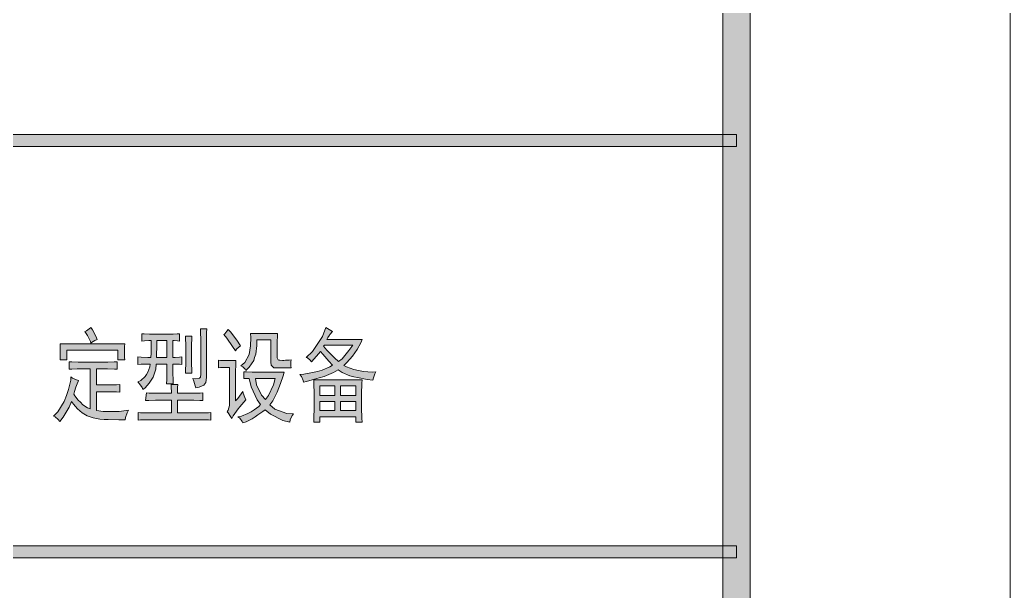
# Model space of a CAD drawing. Header units: millimetres. Extents: x 0 to 829, y 0 to 586.
# Drawn here: x 793.49 to 829.15, y 60.86 to 81.43 of the extents above; entities that cross this region are included whole.
import ezdxf

# ---------------------------------------------------------------- set-up
doc = ezdxf.new("R2010")
doc.units = ezdxf.units.MM

msp = doc.modelspace()

# ---------------------------------------------------------------- hatches: boundary and pattern name
h = msp.add_hatch(color=0)
h.dxf.hatch_style = 2
h.paths.add_polyline_path([(819.788528, 9.36625), (818.80075, 10.3505), (818.80075, 575.281778), (819.788528, 576.266028)])
h = msp.add_hatch(color=0)
h.dxf.hatch_style = 2
h.paths.add_polyline_path([(769.958667, 76.877333), (769.958667, 77.300667), (819.294639, 77.300667), (819.294639, 76.877333)])
h = msp.add_hatch(color=0)
h.dxf.hatch_style = 2
h.paths.add_polyline_path([(795.834917, 70.213361), (795.887833, 70.234528), (795.990139, 70.308611), (796.043056, 70.358), (796.106556, 70.266278), (796.219444, 70.047556), (796.272361, 69.927611), (796.191222, 69.88175), (796.074806, 69.811194), (796.043056, 69.782972), (796.028944, 69.846472), (795.926639, 70.061667)])
h = msp.add_hatch(color=0)
h.dxf.hatch_style = 2
h.paths.add_polyline_path([(800.223472, 70.301556), (800.216417, 70.178083), (800.212889, 69.927611), (800.212889, 69.797083), (800.212889, 68.689361), (800.216417, 68.558833), (800.184667, 68.378917), (800.149389, 68.329528), (800.110583, 68.276611), (799.948306, 68.206056), (799.821306, 68.184889), (799.803667, 68.255444), (799.75075, 68.42125), (799.715472, 68.5165), (799.831889, 68.509444), (799.962417, 68.523556), (799.976528, 68.544722), (799.990639, 68.565889), (800.00475, 68.67525), (800.00475, 68.759917), (800.00475, 69.797083), (800.00475, 69.927611), (799.997694, 70.178083), (799.994167, 70.301556)])
h = msp.add_hatch(color=0)
h.dxf.hatch_style = 2
h.paths.add_polyline_path([(800.985472, 70.287444), (801.077194, 70.192194), (801.299444, 69.895861), (801.4335, 69.694778), (801.387639, 69.6595), (801.295917, 69.567778), (801.250056, 69.507806), (801.151278, 69.673611), (800.943139, 69.969944), (800.833778, 70.100472), (800.869056, 70.128694), (800.943139, 70.220417)])
h = msp.add_hatch(color=0)
h.paths.add_polyline_path([(803.701861, 68.385972), (803.691278, 68.449472), (803.627778, 68.587056), (803.574861, 68.657611), (803.7195, 68.67525), (804.033472, 68.731694), (804.202806, 68.774028), (804.372139, 68.816361), (804.647306, 68.932778), (804.749611, 69.003333), (804.619083, 69.140917), (804.400361, 69.387861), (804.312167, 69.493694), (804.245139, 69.409028), (804.082861, 69.222056), (803.991139, 69.11975), (803.938222, 69.176194), (803.8465, 69.257333), (803.804167, 69.2785), (804.029944, 69.493694), (804.382722, 70.033444), (804.509722, 70.358), (804.566167, 70.315667), (804.686111, 70.241583), (804.749611, 70.213361), (804.657889, 70.100472), (804.64025, 70.075778), (804.583806, 69.991111), (804.541472, 69.927611), (805.822056, 69.927611), (805.769139, 69.804139), (805.635083, 69.56425), (805.550417, 69.444306), (805.469278, 69.324361), (805.268194, 69.098583), (805.155306, 68.989222), (805.247028, 68.932778), (805.515139, 68.837528), (805.688, 68.80225), (805.864389, 68.766972), (806.174833, 68.745806), (806.305361, 68.759917), (806.270083, 68.689361), (806.220694, 68.537667), (806.203056, 68.456528), (805.994917, 68.48475), (805.649194, 68.54825), (805.511611, 68.58), (805.374028, 68.61175), (805.091806, 68.73875), (804.947167, 68.830472), (804.784889, 68.73875), (804.44975, 68.594111), (804.273361, 68.544722), (804.096972, 68.495333), (803.811222, 68.414194)])
h.paths.add_polyline_path([(804.428583, 69.680667), (804.548528, 69.536028), (804.820167, 69.264389), (804.968333, 69.133861), (805.091806, 69.229111), (805.342278, 69.521917), (805.476333, 69.723), (804.463861, 69.723)])
h = msp.add_hatch(color=0)
h.paths.add_polyline_path([(798.773556, 68.329528), (798.777083, 68.48475), (798.784139, 68.752861), (798.784139, 68.862222), (798.784139, 69.035083), (798.403139, 69.035083), (798.381972, 68.855167), (798.286722, 68.565889), (798.219694, 68.456528), (798.149139, 68.350694), (798.000972, 68.184889), (797.919833, 68.124917), (797.891611, 68.191944), (797.799889, 68.329528), (797.736389, 68.400083), (797.84575, 68.449472), (798.0045, 68.583528), (798.050361, 68.664667), (798.09975, 68.749333), (798.166778, 68.932778), (798.184417, 69.035083), (798.082111, 69.035083), (797.856333, 69.028028), (797.736389, 69.017444), (797.736389, 69.292611), (797.863389, 69.285556), (798.09975, 69.2785), (798.209111, 69.2785), (798.212639, 69.430194), (798.219694, 69.733583), (798.219694, 69.88175), (798.138556, 69.88175), (797.97275, 69.874694), (797.884556, 69.867639), (797.884556, 70.128694), (797.965694, 70.121639), (798.156194, 70.114583), (798.265556, 70.114583), (798.946417, 70.114583), (799.009917, 70.114583), (799.158083, 70.121639), (799.24275, 70.128694), (799.24275, 69.867639), (799.168667, 69.874694), (799.048722, 69.88175), (799.002861, 69.88175), (799.002861, 69.2785), (799.076944, 69.2785), (799.239222, 69.285556), (799.323889, 69.292611), (799.323889, 69.017444), (799.239222, 69.028028), (799.076944, 69.035083), (799.002861, 69.035083), (799.002861, 68.848111), (799.002861, 68.717583), (799.009917, 68.456528), (799.013444, 68.329528)])
h.paths.add_polyline_path([(798.784139, 69.2785), (798.784139, 69.88175), (798.427833, 69.88175), (798.420778, 69.673611), (798.413722, 69.370222), (798.413722, 69.2785)])
h = msp.add_hatch(color=0)
h.dxf.hatch_style = 2
h.paths.add_polyline_path([(799.683722, 70.0405), (799.676667, 69.955833), (799.669611, 69.733583), (799.669611, 69.596), (799.669611, 69.147972), (799.669611, 69.042139), (799.676667, 68.816361), (799.683722, 68.703472), (799.450889, 68.703472), (799.457944, 68.816361), (799.461472, 69.042139), (799.461472, 69.147972), (799.461472, 69.596), (799.461472, 69.733583), (799.457944, 69.955833), (799.450889, 70.0405)])
h = msp.add_hatch(color=0)
h.dxf.hatch_style = 2
h.paths.add_polyline_path([(802.73525, 68.904556), (802.636472, 68.904556), (802.534167, 69.003333), (802.527111, 69.105639), (802.527111, 69.9135), (802.019111, 69.9135), (802.019111, 69.708889), (801.983833, 69.394917), (801.945028, 69.2785), (801.90975, 69.162083), (801.751, 68.925722), (801.627528, 68.80225), (801.606361, 68.855167), (801.514639, 68.939833), (801.444083, 68.975111), (801.588722, 69.098583), (801.751, 69.380806), (801.772167, 69.536028), (801.793333, 69.694778), (801.807444, 69.998167), (801.800389, 70.142806), (802.770528, 70.142806), (802.763472, 70.054611), (802.756417, 69.839417), (802.756417, 69.708889), (802.756417, 69.320833), (802.756417, 69.264389), (802.788167, 69.193833), (802.819917, 69.18325), (802.851667, 69.172667), (802.943389, 69.165611), (802.999833, 69.169139), (803.056278, 69.172667), (803.190333, 69.18325), (803.264417, 69.190306), (803.253833, 69.11975), (803.253833, 68.975111), (803.264417, 68.904556)])
h = msp.add_hatch(color=0)
h.dxf.hatch_style = 2
h.paths.add_polyline_path([(797.263667, 69.768861), (797.256611, 69.666556), (797.253083, 69.514861), (797.253083, 69.465472), (797.253083, 69.416083), (797.256611, 69.2785), (797.263667, 69.190306), (797.02025, 69.190306), (797.02025, 69.536028), (795.17875, 69.536028), (795.17875, 69.190306), (794.935333, 69.190306), (794.942389, 69.250278), (794.945917, 69.380806), (794.945917, 69.451361), (794.945917, 69.521917), (794.942389, 69.680667), (794.935333, 69.768861)])
h = msp.add_hatch(color=0)
h.dxf.hatch_style = 2
h.paths.add_polyline_path([(796.547528, 69.105639), (796.656889, 69.105639), (796.882667, 69.112694), (796.999083, 69.11975), (796.999083, 68.848111), (796.89325, 68.855167), (796.646306, 68.862222), (796.501667, 68.862222), (796.247667, 68.862222), (796.247667, 68.283667), (796.7345, 68.283667), (796.798, 68.283667), (796.974389, 68.290722), (797.090806, 68.297778), (797.090806, 68.026139), (796.974389, 68.033194), (796.790944, 68.04025), (796.720389, 68.04025), (796.247667, 68.04025), (796.247667, 67.362917), (796.491083, 67.327639), (797.066111, 67.334694), (797.40125, 67.377028), (797.355389, 67.285306), (797.298944, 67.112444), (797.284833, 67.031306), (797.055528, 67.031306), (796.674528, 67.038361), (796.526361, 67.045417), (796.374667, 67.052472), (796.124194, 67.098333), (796.018361, 67.133611), (795.916056, 67.168889), (795.732611, 67.27825), (795.651472, 67.348806), (795.570333, 67.419361), (795.418639, 67.592222), (795.351611, 67.694528), (795.259889, 67.486389), (795.044694, 67.126556), (794.92475, 66.974861), (794.871833, 67.038361), (794.758944, 67.133611), (794.695444, 67.161833), (794.854194, 67.320583), (795.090556, 67.694528), (795.168167, 67.909722), (795.24225, 68.124917), (795.323389, 68.456528), (795.326917, 68.572944), (795.386889, 68.530611), (795.524472, 68.463583), (795.605611, 68.442417), (795.587972, 68.414194), (795.549167, 68.326), (795.528, 68.2625), (795.510361, 68.202528), (795.460972, 68.047306), (795.43275, 67.952056), (795.471556, 67.888556), (795.5915, 67.740389), (795.672639, 67.65925), (795.753778, 67.574583), (795.926639, 67.458167), (796.018361, 67.419361), (796.018361, 68.862222), (795.651472, 68.862222), (795.552694, 68.862222), (795.355139, 68.855167), (795.259889, 68.848111), (795.259889, 69.11975), (795.355139, 69.112694), (795.587972, 69.105639), (795.7185, 69.105639)])
h = msp.add_hatch(color=0)
h.dxf.hatch_style = 2
h.paths.add_polyline_path([(801.271222, 69.162083), (801.264167, 69.035083), (801.260639, 68.745806), (801.260639, 68.587056), (801.260639, 67.708639), (801.334722, 67.796833), (801.461722, 67.969694), (801.514639, 68.054361), (801.532278, 67.983806), (801.588722, 67.832111), (801.627528, 67.750972), (801.553444, 67.666306), (801.415861, 67.5005), (801.352361, 67.419361), (801.288861, 67.34175), (801.172444, 67.168889), (801.123056, 67.073639), (801.080722, 67.154778), (800.996056, 67.27825), (800.950194, 67.320583), (800.996056, 67.377028), (801.041917, 67.542833), (801.041917, 67.652194), (801.041917, 68.918667), (800.921972, 68.918667), (800.717361, 68.911611), (800.63975, 68.904556), (800.63975, 69.176194), (800.713833, 69.169139), (800.869056, 69.162083), (800.950194, 69.162083)])
h = msp.add_hatch(color=0)
h.paths.add_polyline_path([(801.5605, 68.759917), (801.652222, 68.752861), (801.860361, 68.745806), (801.97325, 68.745806), (803.010417, 68.745806), (802.975139, 68.615278), (802.879889, 68.333056), (802.819917, 68.177833), (802.759944, 68.022611), (802.597667, 67.715694), (802.491833, 67.564), (802.675278, 67.412306), (803.102139, 67.253556), (803.345556, 67.2465), (803.299694, 67.183), (803.229139, 67.031306), (803.207972, 66.946639), (802.9575, 67.010139), (802.516528, 67.232389), (802.318972, 67.391139), (802.244889, 67.334694), (802.064972, 67.207694), (801.962667, 67.140667), (801.860361, 67.070111), (801.634583, 66.96075), (801.514639, 66.918417), (801.489944, 66.974861), (801.405278, 67.084222), (801.341778, 67.133611), (801.468778, 67.161833), (801.705139, 67.253556), (801.818028, 67.320583), (801.930917, 67.384083), (802.10025, 67.514611), (802.160222, 67.578111), (802.033222, 67.743917), (801.825083, 68.213111), (801.743944, 68.5165), (801.5605, 68.5165)])
h.paths.add_polyline_path([(802.333083, 67.765083), (802.445972, 67.909722), (802.625889, 68.283667), (802.689389, 68.5165), (801.97325, 68.5165), (802.015583, 68.290722), (802.191972, 67.916778)])
h = msp.add_hatch(color=0)
h.dxf.hatch_style = 2
h.paths.add_polyline_path([(798.946417, 67.983806), (798.946417, 68.04025), (798.939361, 68.199), (798.932306, 68.297778), (799.175722, 68.297778), (799.168667, 68.199), (799.165139, 68.04025), (799.165139, 67.983806), (799.659028, 67.983806), (799.775444, 67.983806), (799.980056, 67.990861), (800.075306, 67.997917), (800.075306, 67.72275), (799.965944, 67.729806), (799.757806, 67.736861), (799.659028, 67.736861), (799.165139, 67.736861), (799.165139, 67.27825), (799.994167, 67.27825), (800.089417, 67.27825), (800.279917, 67.285306), (800.371639, 67.292361), (800.371639, 67.017194), (800.286972, 67.02425), (800.103528, 67.031306), (800.00475, 67.031306), (798.138556, 67.031306), (798.029194, 67.031306), (797.831639, 67.02425), (797.746972, 67.017194), (797.746972, 67.292361), (797.831639, 67.285306), (798.029194, 67.27825), (798.138556, 67.27825), (798.946417, 67.27825), (798.946417, 67.736861), (798.494861, 67.736861), (798.374917, 67.736861), (798.1315, 67.729806), (798.011556, 67.72275), (798.046833, 67.997917), (798.149139, 67.990861), (798.374917, 67.983806), (798.494861, 67.983806)])
h = msp.add_hatch(color=0)
h.paths.add_polyline_path([(805.811472, 68.470639), (805.804417, 68.343639), (805.797361, 67.959111), (805.797361, 67.708639), (805.797361, 67.465222), (805.804417, 67.084222), (805.811472, 66.946639), (805.59275, 66.946639), (805.59275, 67.133611), (804.291, 67.133611), (804.291, 66.946639), (804.072278, 66.946639), (804.075806, 67.084222), (804.082861, 67.465222), (804.082861, 67.708639), (804.082861, 67.959111), (804.075806, 68.343639), (804.072278, 68.470639)])
h.paths.add_polyline_path([(805.59275, 67.909722), (805.59275, 68.255444), (805.038889, 68.255444), (805.038889, 67.909722)])
h.paths.add_polyline_path([(804.83075, 67.909722), (804.83075, 68.255444), (804.291, 68.255444), (804.291, 67.909722)])
h.paths.add_polyline_path([(805.59275, 67.362917), (805.59275, 67.694528), (805.038889, 67.694528), (805.038889, 67.362917)])
h.paths.add_polyline_path([(804.83075, 67.362917), (804.83075, 67.694528), (804.291, 67.694528), (804.291, 67.362917)])
h = msp.add_hatch(color=0)
h.dxf.hatch_style = 2
h.paths.add_polyline_path([(819.294639, 62.491056), (819.294639, 62.064194), (769.958667, 62.064194), (769.958667, 62.491056)])

# ---------------------------------------------------------------- linework, layer by layer
at = {"color": 0, "lineweight": 0}
for points in [[(0, 0), (0, 585.632278), (829.154778, 585.632278), (829.154778, 0)], [(819.788528, 9.36625), (818.80075, 10.3505), (818.80075, 575.281778), (819.788528, 576.266028)], [(769.958667, 76.877333), (769.958667, 77.300667), (819.294639, 77.300667), (819.294639, 76.877333)], [(795.834917, 70.213361), (795.887833, 70.234528), (795.990139, 70.308611), (796.043056, 70.358), (796.106556, 70.266278), (796.219444, 70.047556), (796.272361, 69.927611), (796.191222, 69.88175), (796.074806, 69.811194), (796.043056, 69.782972), (796.028944, 69.846472), (795.926639, 70.061667)], [(800.223472, 70.301556), (800.216417, 70.178083), (800.212889, 69.927611), (800.212889, 69.797083), (800.212889, 68.689361), (800.216417, 68.558833), (800.184667, 68.378917), (800.149389, 68.329528), (800.110583, 68.276611), (799.948306, 68.206056), (799.821306, 68.184889), (799.803667, 68.255444), (799.75075, 68.42125), (799.715472, 68.5165), (799.831889, 68.509444), (799.962417, 68.523556), (799.976528, 68.544722), (799.990639, 68.565889), (800.00475, 68.67525), (800.00475, 68.759917), (800.00475, 69.797083), (800.00475, 69.927611), (799.997694, 70.178083), (799.994167, 70.301556)], [(800.985472, 70.287444), (801.077194, 70.192194), (801.299444, 69.895861), (801.4335, 69.694778), (801.387639, 69.6595), (801.295917, 69.567778), (801.250056, 69.507806), (801.151278, 69.673611), (800.943139, 69.969944), (800.833778, 70.100472), (800.869056, 70.128694), (800.943139, 70.220417)], [(803.701861, 68.385972), (803.691278, 68.449472), (803.627778, 68.587056), (803.574861, 68.657611), (803.7195, 68.67525), (804.033472, 68.731694), (804.202806, 68.774028), (804.372139, 68.816361), (804.647306, 68.932778), (804.749611, 69.003333), (804.619083, 69.140917), (804.400361, 69.387861), (804.312167, 69.493694), (804.245139, 69.409028), (804.082861, 69.222056), (803.991139, 69.11975), (803.938222, 69.176194), (803.8465, 69.257333), (803.804167, 69.2785), (804.029944, 69.493694), (804.382722, 70.033444), (804.509722, 70.358), (804.566167, 70.315667), (804.686111, 70.241583), (804.749611, 70.213361), (804.657889, 70.100472), (804.64025, 70.075778), (804.583806, 69.991111), (804.541472, 69.927611), (805.822056, 69.927611), (805.769139, 69.804139), (805.635083, 69.56425), (805.550417, 69.444306), (805.469278, 69.324361), (805.268194, 69.098583), (805.155306, 68.989222), (805.247028, 68.932778), (805.515139, 68.837528), (805.688, 68.80225), (805.864389, 68.766972), (806.174833, 68.745806), (806.305361, 68.759917), (806.270083, 68.689361), (806.220694, 68.537667), (806.203056, 68.456528), (805.994917, 68.48475), (805.649194, 68.54825), (805.511611, 68.58), (805.374028, 68.61175), (805.091806, 68.73875), (804.947167, 68.830472), (804.784889, 68.73875), (804.44975, 68.594111), (804.273361, 68.544722), (804.096972, 68.495333), (803.811222, 68.414194)], [(798.773556, 68.329528), (798.777083, 68.48475), (798.784139, 68.752861), (798.784139, 68.862222), (798.784139, 69.035083), (798.403139, 69.035083), (798.381972, 68.855167), (798.286722, 68.565889), (798.219694, 68.456528), (798.149139, 68.350694), (798.000972, 68.184889), (797.919833, 68.124917), (797.891611, 68.191944), (797.799889, 68.329528), (797.736389, 68.400083), (797.84575, 68.449472), (798.0045, 68.583528), (798.050361, 68.664667), (798.09975, 68.749333), (798.166778, 68.932778), (798.184417, 69.035083), (798.082111, 69.035083), (797.856333, 69.028028), (797.736389, 69.017444), (797.736389, 69.292611), (797.863389, 69.285556), (798.09975, 69.2785), (798.209111, 69.2785), (798.212639, 69.430194), (798.219694, 69.733583), (798.219694, 69.88175), (798.138556, 69.88175), (797.97275, 69.874694), (797.884556, 69.867639), (797.884556, 70.128694), (797.965694, 70.121639), (798.156194, 70.114583), (798.265556, 70.114583), (798.946417, 70.114583), (799.009917, 70.114583), (799.158083, 70.121639), (799.24275, 70.128694), (799.24275, 69.867639), (799.168667, 69.874694), (799.048722, 69.88175), (799.002861, 69.88175), (799.002861, 69.2785), (799.076944, 69.2785), (799.239222, 69.285556), (799.323889, 69.292611), (799.323889, 69.017444), (799.239222, 69.028028), (799.076944, 69.035083), (799.002861, 69.035083), (799.002861, 68.848111), (799.002861, 68.717583), (799.009917, 68.456528), (799.013444, 68.329528)], [(799.683722, 70.0405), (799.676667, 69.955833), (799.669611, 69.733583), (799.669611, 69.596), (799.669611, 69.147972), (799.669611, 69.042139), (799.676667, 68.816361), (799.683722, 68.703472), (799.450889, 68.703472), (799.457944, 68.816361), (799.461472, 69.042139), (799.461472, 69.147972), (799.461472, 69.596), (799.461472, 69.733583), (799.457944, 69.955833), (799.450889, 70.0405)], [(802.73525, 68.904556), (802.636472, 68.904556), (802.534167, 69.003333), (802.527111, 69.105639), (802.527111, 69.9135), (802.019111, 69.9135), (802.019111, 69.708889), (801.983833, 69.394917), (801.945028, 69.2785), (801.90975, 69.162083), (801.751, 68.925722), (801.627528, 68.80225), (801.606361, 68.855167), (801.514639, 68.939833), (801.444083, 68.975111), (801.588722, 69.098583), (801.751, 69.380806), (801.772167, 69.536028), (801.793333, 69.694778), (801.807444, 69.998167), (801.800389, 70.142806), (802.770528, 70.142806), (802.763472, 70.054611), (802.756417, 69.839417), (802.756417, 69.708889), (802.756417, 69.320833), (802.756417, 69.264389), (802.788167, 69.193833), (802.819917, 69.18325), (802.851667, 69.172667), (802.943389, 69.165611), (802.999833, 69.169139), (803.056278, 69.172667), (803.190333, 69.18325), (803.264417, 69.190306), (803.253833, 69.11975), (803.253833, 68.975111), (803.264417, 68.904556)], [(797.263667, 69.768861), (797.256611, 69.666556), (797.253083, 69.514861), (797.253083, 69.465472), (797.253083, 69.416083), (797.256611, 69.2785), (797.263667, 69.190306), (797.02025, 69.190306), (797.02025, 69.536028), (795.17875, 69.536028), (795.17875, 69.190306), (794.935333, 69.190306), (794.942389, 69.250278), (794.945917, 69.380806), (794.945917, 69.451361), (794.945917, 69.521917), (794.942389, 69.680667), (794.935333, 69.768861)], [(798.784139, 69.2785), (798.784139, 69.88175), (798.427833, 69.88175), (798.420778, 69.673611), (798.413722, 69.370222), (798.413722, 69.2785)], [(804.428583, 69.680667), (804.548528, 69.536028), (804.820167, 69.264389), (804.968333, 69.133861), (805.091806, 69.229111), (805.342278, 69.521917), (805.476333, 69.723), (804.463861, 69.723)], [(796.547528, 69.105639), (796.656889, 69.105639), (796.882667, 69.112694), (796.999083, 69.11975), (796.999083, 68.848111), (796.89325, 68.855167), (796.646306, 68.862222), (796.501667, 68.862222), (796.247667, 68.862222), (796.247667, 68.283667), (796.7345, 68.283667), (796.798, 68.283667), (796.974389, 68.290722), (797.090806, 68.297778), (797.090806, 68.026139), (796.974389, 68.033194), (796.790944, 68.04025), (796.720389, 68.04025), (796.247667, 68.04025), (796.247667, 67.362917), (796.491083, 67.327639), (797.066111, 67.334694), (797.40125, 67.377028), (797.355389, 67.285306), (797.298944, 67.112444), (797.284833, 67.031306), (797.055528, 67.031306), (796.674528, 67.038361), (796.526361, 67.045417), (796.374667, 67.052472), (796.124194, 67.098333), (796.018361, 67.133611), (795.916056, 67.168889), (795.732611, 67.27825), (795.651472, 67.348806), (795.570333, 67.419361), (795.418639, 67.592222), (795.351611, 67.694528), (795.259889, 67.486389), (795.044694, 67.126556), (794.92475, 66.974861), (794.871833, 67.038361), (794.758944, 67.133611), (794.695444, 67.161833), (794.854194, 67.320583), (795.090556, 67.694528), (795.168167, 67.909722), (795.24225, 68.124917), (795.323389, 68.456528), (795.326917, 68.572944), (795.386889, 68.530611), (795.524472, 68.463583), (795.605611, 68.442417), (795.587972, 68.414194), (795.549167, 68.326), (795.528, 68.2625), (795.510361, 68.202528), (795.460972, 68.047306), (795.43275, 67.952056), (795.471556, 67.888556), (795.5915, 67.740389), (795.672639, 67.65925), (795.753778, 67.574583), (795.926639, 67.458167), (796.018361, 67.419361), (796.018361, 68.862222), (795.651472, 68.862222), (795.552694, 68.862222), (795.355139, 68.855167), (795.259889, 68.848111), (795.259889, 69.11975), (795.355139, 69.112694), (795.587972, 69.105639), (795.7185, 69.105639)], [(801.271222, 69.162083), (801.264167, 69.035083), (801.260639, 68.745806), (801.260639, 68.587056), (801.260639, 67.708639), (801.334722, 67.796833), (801.461722, 67.969694), (801.514639, 68.054361), (801.532278, 67.983806), (801.588722, 67.832111), (801.627528, 67.750972), (801.553444, 67.666306), (801.415861, 67.5005), (801.352361, 67.419361), (801.288861, 67.34175), (801.172444, 67.168889), (801.123056, 67.073639), (801.080722, 67.154778), (800.996056, 67.27825), (800.950194, 67.320583), (800.996056, 67.377028), (801.041917, 67.542833), (801.041917, 67.652194), (801.041917, 68.918667), (800.921972, 68.918667), (800.717361, 68.911611), (800.63975, 68.904556), (800.63975, 69.176194), (800.713833, 69.169139), (800.869056, 69.162083), (800.950194, 69.162083)], [(801.5605, 68.759917), (801.652222, 68.752861), (801.860361, 68.745806), (801.97325, 68.745806), (803.010417, 68.745806), (802.975139, 68.615278), (802.879889, 68.333056), (802.819917, 68.177833), (802.759944, 68.022611), (802.597667, 67.715694), (802.491833, 67.564), (802.675278, 67.412306), (803.102139, 67.253556), (803.345556, 67.2465), (803.299694, 67.183), (803.229139, 67.031306), (803.207972, 66.946639), (802.9575, 67.010139), (802.516528, 67.232389), (802.318972, 67.391139), (802.244889, 67.334694), (802.064972, 67.207694), (801.962667, 67.140667), (801.860361, 67.070111), (801.634583, 66.96075), (801.514639, 66.918417), (801.489944, 66.974861), (801.405278, 67.084222), (801.341778, 67.133611), (801.468778, 67.161833), (801.705139, 67.253556), (801.818028, 67.320583), (801.930917, 67.384083), (802.10025, 67.514611), (802.160222, 67.578111), (802.033222, 67.743917), (801.825083, 68.213111), (801.743944, 68.5165), (801.5605, 68.5165)], [(802.333083, 67.765083), (802.445972, 67.909722), (802.625889, 68.283667), (802.689389, 68.5165), (801.97325, 68.5165), (802.015583, 68.290722), (802.191972, 67.916778)], [(798.946417, 67.983806), (798.946417, 68.04025), (798.939361, 68.199), (798.932306, 68.297778), (799.175722, 68.297778), (799.168667, 68.199), (799.165139, 68.04025), (799.165139, 67.983806), (799.659028, 67.983806), (799.775444, 67.983806), (799.980056, 67.990861), (800.075306, 67.997917), (800.075306, 67.72275), (799.965944, 67.729806), (799.757806, 67.736861), (799.659028, 67.736861), (799.165139, 67.736861), (799.165139, 67.27825), (799.994167, 67.27825), (800.089417, 67.27825), (800.279917, 67.285306), (800.371639, 67.292361), (800.371639, 67.017194), (800.286972, 67.02425), (800.103528, 67.031306), (800.00475, 67.031306), (798.138556, 67.031306), (798.029194, 67.031306), (797.831639, 67.02425), (797.746972, 67.017194), (797.746972, 67.292361), (797.831639, 67.285306), (798.029194, 67.27825), (798.138556, 67.27825), (798.946417, 67.27825), (798.946417, 67.736861), (798.494861, 67.736861), (798.374917, 67.736861), (798.1315, 67.729806), (798.011556, 67.72275), (798.046833, 67.997917), (798.149139, 67.990861), (798.374917, 67.983806), (798.494861, 67.983806)], [(805.811472, 68.470639), (805.804417, 68.343639), (805.797361, 67.959111), (805.797361, 67.708639), (805.797361, 67.465222), (805.804417, 67.084222), (805.811472, 66.946639), (805.59275, 66.946639), (805.59275, 67.133611), (804.291, 67.133611), (804.291, 66.946639), (804.072278, 66.946639), (804.075806, 67.084222), (804.082861, 67.465222), (804.082861, 67.708639), (804.082861, 67.959111), (804.075806, 68.343639), (804.072278, 68.470639)], [(804.83075, 67.909722), (804.83075, 68.255444), (804.291, 68.255444), (804.291, 67.909722)], [(805.59275, 67.909722), (805.59275, 68.255444), (805.038889, 68.255444), (805.038889, 67.909722)], [(804.83075, 67.362917), (804.83075, 67.694528), (804.291, 67.694528), (804.291, 67.362917)], [(805.59275, 67.362917), (805.59275, 67.694528), (805.038889, 67.694528), (805.038889, 67.362917)], [(819.294639, 62.491056), (819.294639, 62.064194), (769.958667, 62.064194), (769.958667, 62.491056)]]:
    msp.add_lwpolyline(points, close=True, dxfattribs=at)

doc.saveas('drawing.dxf')
